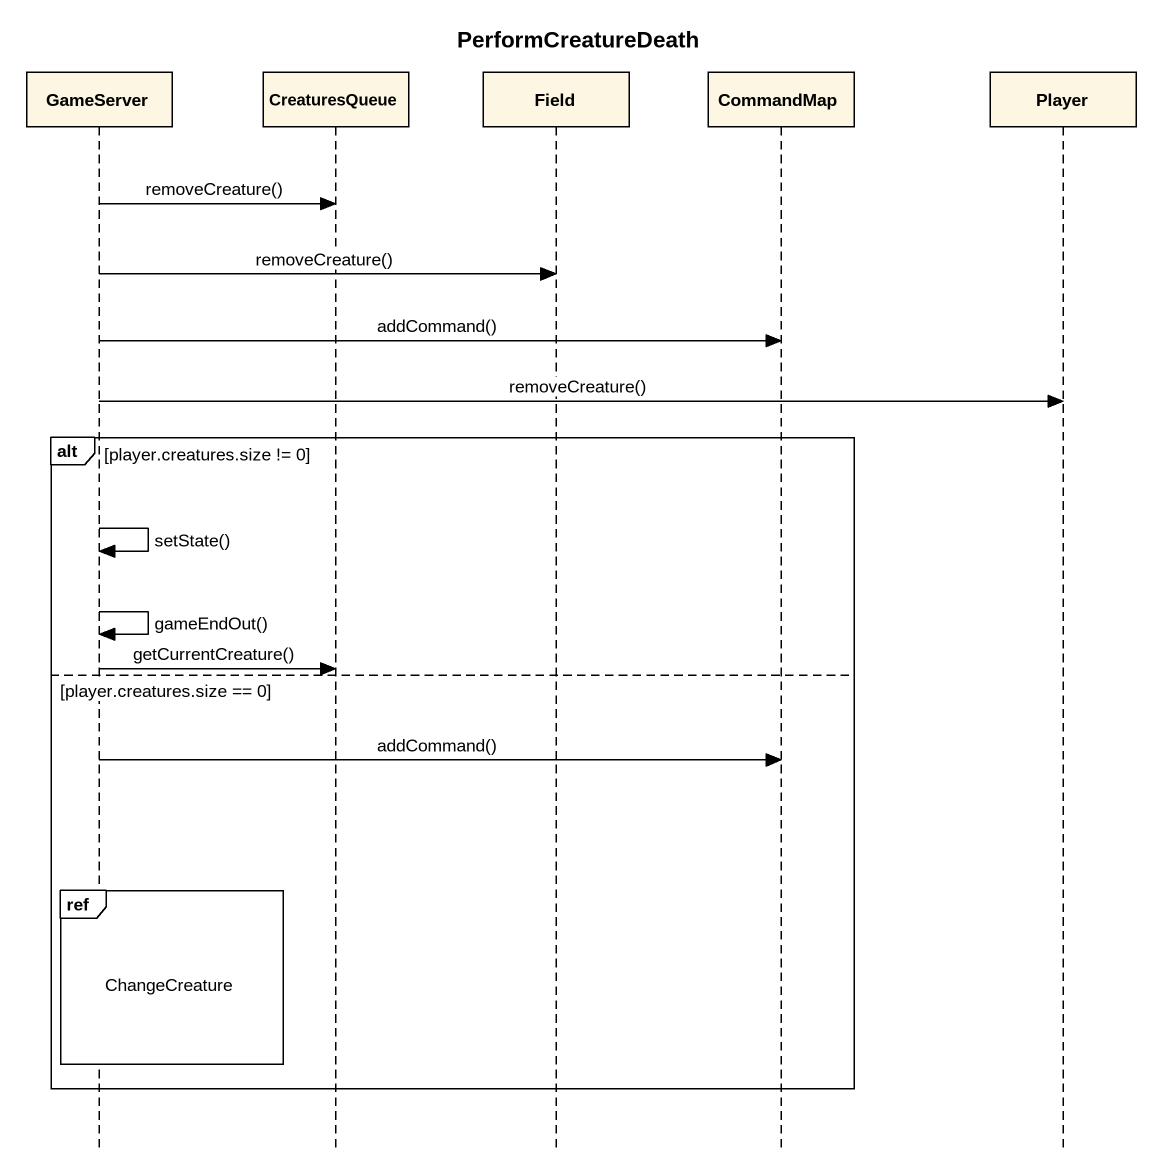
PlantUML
@startuml
title PerformCreatureDeath
hide footbox
participant GameServer
participant CreaturesQueue
participant Field
participant CommandMap
participant Player

GameServer -> CreaturesQueue : removeCreature()
GameServer -> Field : removeCreature()
GameServer -> CommandMap : addCommand()
GameServer -> Player : removeCreature()
alt player.creatures.size != 0
  GameServer -> GameServer : setState()
  GameServer -> GameServer : gameEndOut()
  GameServer -> CreaturesQueue : getCurrentCreature()
else player.creatures.size == 0
  GameServer -> CommandMap : addCommand()
  ref over GameServer : ChangeCreature
end
@enduml
